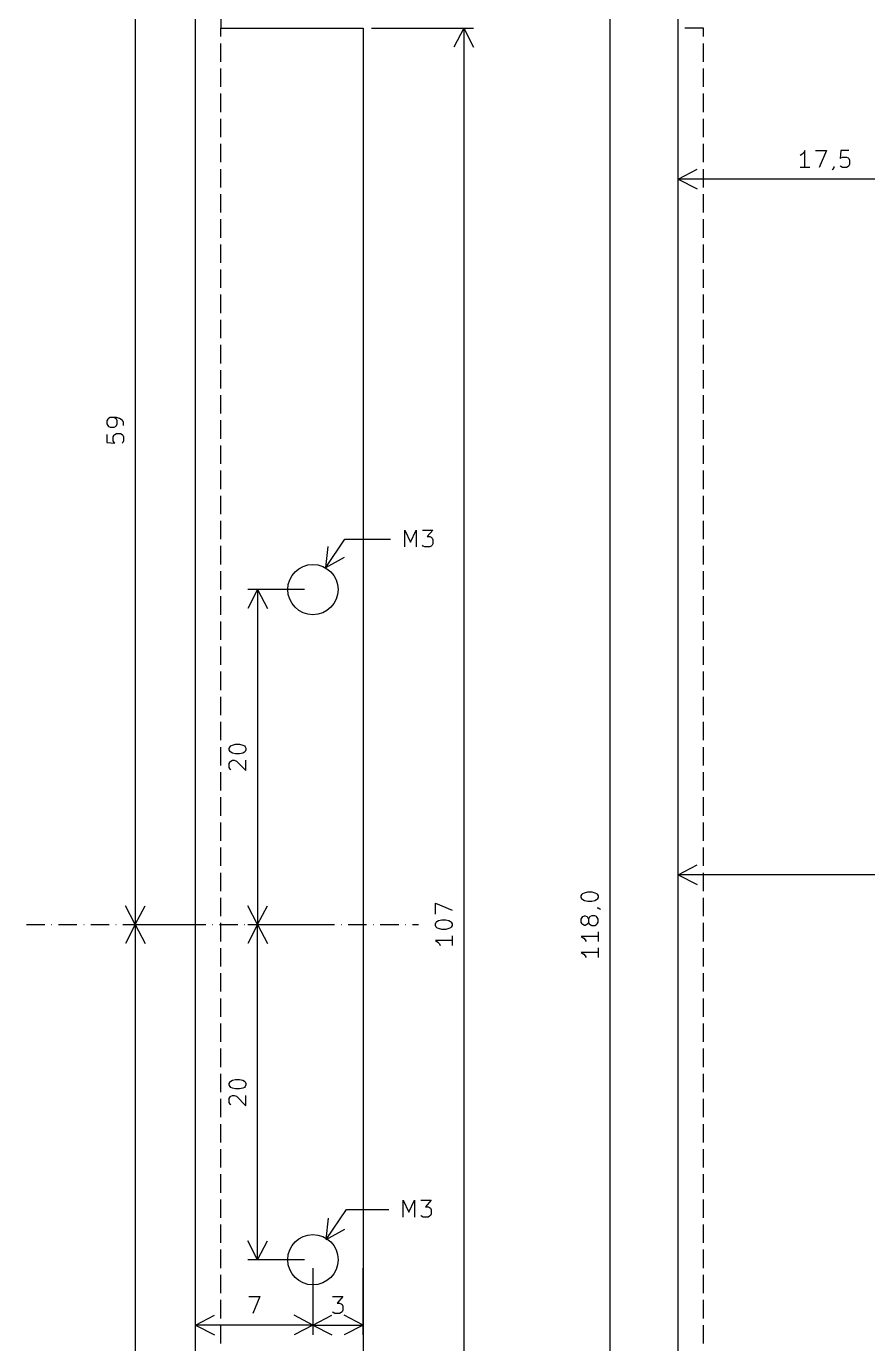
# Model space of a CAD drawing. Header units: millimetres. Extents: x 132 to 491, y -200 to -1.
# Drawn here: x 132.4 to 182.6, y -132.3 to -53.7 of the extents above; entities that cross this region are included whole.
import ezdxf

# ---------------------------------------------------------------- set-up
doc = ezdxf.new("R2010")
doc.units = ezdxf.units.MM
doc.layers.add('User.3', color=254, linetype='CONTINUOUS', true_color=0xb4dbd2)
doc.layers.add('User.4', color=57, linetype='CONTINUOUS', true_color=0x484848)

msp = doc.modelspace()

# ---------------------------------------------------------------- linework, layer by layer
at = {"layer": 'User.3', "linetype": 'CONTINUOUS'}
for p, q in [((138.9, -48.3), (138.9, -107.3)), ((167.21, -48.3), (167.21, -166.3)), ((142.5, -164.8), (142.5, -49.8)), ((144, -50.3), (144, -53.8)), ((171.3, -162.3), (171.3, -52.3)), ((144, -53.8), (152.5, -53.8)), ((144, -54.3), (144, -53.8)), ((152.5, -53.8), (152.5, -160.8)), ((153, -53.8), (159.08642, -53.8)), ((158.5, -53.8), (157.913579, -54.926504)), ((158.5, -53.8), (158.5, -160.8)), ((158.5, -53.8), (159.086421, -54.926504)), ((172.8, -53.8), (171.7, -53.8)), ((172.8, -54.3), (172.8, -53.8)), ((144, -55.8), (144, -54.7)), ((172.8, -55.8), (172.8, -54.7)), ((144, -57.3), (144, -56.2)), ((172.8, -57.3), (172.8, -56.2)), ((144, -58.8), (144, -57.7)), ((172.8, -58.8), (172.8, -57.7)), ((171.3, -63.38642), (171.3, -58.55)), ((144, -60.3), (144, -59.2)), ((172.8, -60.3), (172.8, -59.2)), ((144, -61.8), (144, -60.7)), ((172.8, -61.8), (172.8, -60.7)), ((178.764286, -61.247676), (178.669048, -61.342914)), ((178.859524, -61.104819), (178.764286, -61.247676)), ((178.859524, -62.104819), (178.859524, -61.104819)), ((179.478572, -61.104819), (180.145238, -61.104819)), ((180.145238, -61.104819), (179.716667, -62.104819)), ((181.002381, -61.104819), (180.954762, -61.581009)), ((181.478571, -61.104819), (181.002381, -61.104819)), ((178.669048, -61.342914), (178.57381, -61.390533)), ((179.145238, -62.104819), (178.57381, -62.104819)), ((180.57381, -62.104819), (180.526191, -62.200057)), ((180.57381, -62.0572), (180.57381, -62.104819)), ((180.954762, -61.581009), (181.002381, -61.53339)), ((181.002381, -62.0572), (180.954762, -62.00958)), ((181.002381, -61.53339), (181.097619, -61.485771)), ((181.097619, -62.104819), (181.002381, -62.0572)), ((181.097619, -61.485771), (181.335714, -61.485771)), ((181.335714, -62.104819), (181.097619, -62.104819)), ((181.335714, -61.485771), (181.430952, -61.53339)), ((181.430952, -62.0572), (181.335714, -62.104819)), ((181.430952, -61.53339), (181.478571, -61.581009)), ((181.478571, -62.00958), (181.430952, -62.0572)), ((181.478571, -61.581009), (181.52619, -61.676247)), ((181.52619, -61.914342), (181.478571, -62.00958)), ((181.52619, -61.676247), (181.52619, -61.914342)), ((144, -63.3), (144, -62.2)), ((171.3, -62.8), (172.426504, -62.213579)), ((188.8, -62.8), (171.3, -62.8)), ((171.3, -62.8), (172.426504, -63.386421)), ((172.8, -63.3), (172.8, -62.2)), ((180.526191, -62.200057), (180.478572, -62.247676)), ((144, -64.8), (144, -63.7)), ((172.8, -64.8), (172.8, -63.7)), ((144, -66.3), (144, -65.2)), ((172.8, -66.3), (172.8, -65.2)), ((144, -67.8), (144, -66.7)), ((172.8, -67.8), (172.8, -66.7)), ((144, -69.3), (144, -68.2)), ((172.8, -69.3), (172.8, -68.2)), ((144, -70.8), (144, -69.7)), ((172.8, -70.8), (172.8, -69.7)), ((144, -72.3), (144, -71.2)), ((172.8, -72.3), (172.8, -71.2)), ((144, -73.8), (144, -72.7)), ((172.8, -73.8), (172.8, -72.7)), ((144, -75.3), (144, -74.2)), ((172.8, -75.3), (172.8, -74.2)), ((144, -76.8), (144, -75.7)), ((172.8, -76.8), (172.8, -75.7)), ((137.395295, -77.038095), (137.300057, -77.085714)), ((137.776247, -77.038095), (137.395295, -77.038095)), ((137.728628, -77.085714), (137.63339, -77.038095)), ((137.966723, -77.085714), (137.776247, -77.038095)), ((137.252438, -77.133333), (137.204819, -77.228571)), ((137.204819, -77.228571), (137.204819, -77.419047)), ((137.204819, -77.419047), (137.252438, -77.514285)), ((137.300057, -77.085714), (137.252438, -77.133333)), ((137.252438, -77.514285), (137.300057, -77.561904)), ((137.300057, -77.561904), (137.395295, -77.609523)), ((137.395295, -77.609523), (137.63339, -77.609523)), ((137.63339, -77.609523), (137.728628, -77.561904)), ((137.776247, -77.133333), (137.728628, -77.085714)), ((137.728628, -77.561904), (137.776247, -77.514285)), ((137.823866, -77.228571), (137.776247, -77.133333)), ((137.776247, -77.514285), (137.823866, -77.419047)), ((137.823866, -77.419047), (137.823866, -77.228571)), ((138.10958, -77.180952), (137.966723, -77.085714)), ((138.1572, -77.228571), (138.10958, -77.180952)), ((138.204819, -77.323809), (138.1572, -77.228571)), ((138.204819, -77.514285), (138.204819, -77.323809)), ((144, -78.3), (144, -77.2)), ((172.8, -78.3), (172.8, -77.2)), ((137.204819, -78.038095), (137.204819, -78.514285)), ((137.204819, -78.514285), (137.681009, -78.561904)), ((137.585771, -78.180952), (137.63339, -78.085714)), ((137.585771, -78.419047), (137.585771, -78.180952)), ((137.63339, -78.514285), (137.585771, -78.419047)), ((137.63339, -78.085714), (137.681009, -78.038095)), ((137.681009, -78.561904), (137.63339, -78.514285)), ((137.681009, -78.038095), (137.776247, -77.990476)), ((137.776247, -77.990476), (138.014342, -77.990476)), ((138.014342, -77.990476), (138.10958, -78.038095)), ((138.10958, -78.038095), (138.1572, -78.085714)), ((138.1572, -78.514285), (138.10958, -78.561904)), ((138.1572, -78.085714), (138.204819, -78.180952)), ((138.204819, -78.419047), (138.1572, -78.514285)), ((138.204819, -78.180952), (138.204819, -78.419047)), ((144, -79.8), (144, -78.7)), ((172.8, -79.8), (172.8, -78.7)), ((144, -81.3), (144, -80.2)), ((172.8, -81.3), (172.8, -80.2)), ((144, -82.8), (144, -81.7)), ((172.8, -82.8), (172.8, -81.7)), ((144, -84.3), (144, -83.2)), ((172.8, -84.3), (172.8, -83.2)), ((154.990476, -84.754819), (154.990476, -83.754819)), ((154.990476, -83.754819), (155.323809, -84.469104)), ((155.323809, -84.469104), (155.657142, -83.754819)), ((155.657142, -83.754819), (155.657142, -84.754819)), ((156.038095, -83.754819), (156.657142, -83.754819)), ((156.657142, -83.754819), (156.323809, -84.135771)), ((144, -85.8), (144, -84.7)), ((150.27735, -85.983975), (151.4, -84.3)), ((150.27735, -85.983975), (150.41429, -84.72138)), ((151.4, -84.3), (154.127381, -84.3)), ((156.085714, -84.7072), (156.038095, -84.65958)), ((156.180952, -84.754819), (156.085714, -84.7072)), ((156.466666, -84.754819), (156.180952, -84.754819)), ((156.323809, -84.135771), (156.466666, -84.135771)), ((156.466666, -84.135771), (156.561904, -84.18339)), ((156.561904, -84.7072), (156.466666, -84.754819)), ((156.561904, -84.18339), (156.609523, -84.231009)), ((156.609523, -84.65958), (156.561904, -84.7072)), ((156.609523, -84.231009), (156.657142, -84.326247)), ((156.657142, -84.564342), (156.609523, -84.65958)), ((156.657142, -84.326247), (156.657142, -84.564342)), ((172.8, -85.8), (172.8, -84.7)), ((150.27735, -85.983975), (151.390153, -85.371955)), ((144, -87.3), (144, -86.2)), ((172.8, -87.3), (172.8, -86.2)), ((144, -88.8), (144, -87.7)), ((146.2, -87.3), (145.613579, -88.426504)), ((149, -87.3), (145.61358, -87.3)), ((146.2, -87.3), (146.2, -107.3)), ((146.2, -87.3), (146.786421, -88.426504)), ((172.8, -88.8), (172.8, -87.7)), ((144, -90.3), (144, -89.2)), ((172.8, -90.3), (172.8, -89.2)), ((144, -91.8), (144, -90.7)), ((172.8, -91.8), (172.8, -90.7)), ((144, -93.3), (144, -92.2)), ((172.8, -93.3), (172.8, -92.2)), ((144, -94.8), (144, -93.7)), ((172.8, -94.8), (172.8, -93.7)), ((144, -96.3), (144, -95.2)), ((172.8, -96.3), (172.8, -95.2)), ((144, -97.8), (144, -96.7)), ((144.504819, -96.77619), (144.552438, -96.680952)), ((144.552438, -96.680952), (144.600057, -96.633333)), ((144.600057, -96.633333), (144.695295, -96.585714)), ((144.695295, -96.585714), (144.885771, -96.538095)), ((144.885771, -96.538095), (145.123866, -96.538095)), ((145.123866, -96.538095), (145.314342, -96.585714)), ((145.314342, -96.585714), (145.40958, -96.633333)), ((145.40958, -96.633333), (145.4572, -96.680952)), ((145.4572, -96.680952), (145.504819, -96.77619)), ((172.8, -97.8), (172.8, -96.7)), ((144.504819, -96.871428), (144.504819, -96.77619)), ((144.552438, -96.966666), (144.504819, -96.871428)), ((144.600057, -97.014285), (144.552438, -96.966666)), ((144.695295, -97.061904), (144.600057, -97.014285)), ((144.600057, -97.538095), (144.695295, -97.490476)), ((144.885771, -97.109523), (144.695295, -97.061904)), ((144.695295, -97.490476), (144.790533, -97.490476)), ((144.790533, -97.490476), (144.93339, -97.538095)), ((145.123866, -97.109523), (144.885771, -97.109523)), ((145.314342, -97.061904), (145.123866, -97.109523)), ((145.40958, -97.014285), (145.314342, -97.061904)), ((145.4572, -96.966666), (145.40958, -97.014285)), ((145.504819, -96.871428), (145.4572, -96.966666)), ((145.504819, -96.77619), (145.504819, -96.871428)), ((145.504819, -98.109523), (145.504819, -97.490476)), ((144, -99.3), (144, -98.2)), ((144.504819, -97.680952), (144.552438, -97.585714)), ((144.504819, -97.919047), (144.504819, -97.680952)), ((144.552438, -98.014285), (144.504819, -97.919047)), ((144.552438, -97.585714), (144.600057, -97.538095)), ((144.600057, -98.061904), (144.552438, -98.014285)), ((144.93339, -97.538095), (145.504819, -98.109523)), ((172.8, -99.3), (172.8, -98.2)), ((144, -100.8), (144, -99.7)), ((172.8, -100.8), (172.8, -99.7)), ((144, -102.3), (144, -101.2)), ((172.8, -102.3), (172.8, -101.2)), ((171.3, -104.91142), (171.3, -102)), ((144, -103.8), (144, -102.7)), ((172.8, -103.8), (172.8, -102.7)), ((171.3, -104.325), (172.426504, -103.738579)), ((144, -105.3), (144, -104.2)), ((229.8, -104.325), (171.3, -104.325)), ((171.3, -104.325), (172.426504, -104.911421)), ((172.8, -105.3), (172.8, -104.2)), ((165.705295, -105.395238), (165.895771, -105.347619)), ((165.895771, -105.347619), (166.133866, -105.347619)), ((166.133866, -105.347619), (166.324342, -105.395238)), ((144, -106.8), (144, -105.7)), ((156.804819, -106.680951), (156.804819, -106.014285)), ((156.804819, -106.014285), (157.804819, -106.442856)), ((165.514819, -105.585714), (165.562438, -105.490476)), ((165.514819, -105.680952), (165.514819, -105.585714)), ((165.562438, -105.77619), (165.514819, -105.680952)), ((165.562438, -105.490476), (165.610057, -105.442857)), ((165.610057, -105.823809), (165.562438, -105.77619)), ((165.610057, -105.442857), (165.705295, -105.395238)), ((165.705295, -105.871428), (165.610057, -105.823809)), ((165.895771, -105.919047), (165.705295, -105.871428)), ((166.133866, -105.919047), (165.895771, -105.919047)), ((166.324342, -105.871428), (166.133866, -105.919047)), ((166.324342, -105.395238), (166.41958, -105.442857)), ((166.41958, -105.823809), (166.324342, -105.871428)), ((166.41958, -105.442857), (166.4672, -105.490476)), ((166.4672, -105.77619), (166.41958, -105.823809)), ((166.4672, -105.490476), (166.514819, -105.585714)), ((166.514819, -105.680952), (166.4672, -105.77619)), ((166.514819, -105.585714), (166.514819, -105.680952)), ((172.8, -106.8), (172.8, -105.7)), ((138.9, -107.3), (138.313579, -106.173496)), ((138.9, -107.3), (139.486421, -106.173496)), ((146.2, -107.3), (145.613579, -106.173496)), ((146.2, -107.3), (146.786421, -106.173496)), ((165.514819, -106.966666), (165.562438, -106.871428)), ((165.562438, -106.871428), (165.610057, -106.823809)), ((165.610057, -106.823809), (165.705295, -106.77619)), ((165.705295, -106.77619), (165.752914, -106.77619)), ((165.752914, -106.77619), (165.848152, -106.823809)), ((165.848152, -106.823809), (165.895771, -106.871428)), ((165.895771, -106.871428), (165.94339, -106.966666)), ((165.991009, -106.871428), (165.94339, -106.966666)), ((166.038628, -106.823809), (165.991009, -106.871428)), ((166.133866, -106.77619), (166.038628, -106.823809)), ((166.324342, -106.77619), (166.133866, -106.77619)), ((166.41958, -106.823809), (166.324342, -106.77619)), ((166.4672, -106.871428), (166.41958, -106.823809)), ((166.4672, -106.299999), (166.514819, -106.299999)), ((166.514819, -106.966666), (166.4672, -106.871428)), ((166.514819, -106.299999), (166.610057, -106.347618)), ((166.610057, -106.347618), (166.657676, -106.395237)), ((132.4, -107.3), (133.5, -107.3)), ((133.9, -107.3), (133.92, -107.3)), ((134.32, -107.3), (135.42, -107.3)), ((135.82, -107.3), (135.84, -107.3)), ((136.24, -107.3), (137.34, -107.3)), ((137.74, -107.3), (137.76, -107.3)), ((138.16, -107.3), (139.26, -107.3)), ((138.9, -107.3), (138.313579, -108.426504)), ((138.31358, -107.3), (142, -107.3)), ((138.9, -107.3), (138.9, -166.3)), ((138.9, -107.3), (139.486421, -108.426504)), ((139.66, -107.3), (139.68, -107.3)), ((140.08, -107.3), (141.18, -107.3)), ((141.58, -107.3), (141.6, -107.3)), ((142, -107.3), (143.1, -107.3)), ((143.5, -107.3), (143.52, -107.3)), ((143.92, -107.3), (145.02, -107.3)), ((144, -108.3), (144, -107.2)), ((145.42, -107.3), (145.44, -107.3)), ((146.2, -107.3), (145.613579, -108.426504)), ((145.61358, -107.3), (150, -107.3)), ((145.61358, -107.3), (150, -107.3)), ((145.84, -107.3), (146.94, -107.3)), ((146.2, -127.3), (146.2, -107.3)), ((146.2, -107.3), (146.786421, -108.426504)), ((147.34, -107.3), (147.36, -107.3)), ((147.76, -107.3), (148.86, -107.3)), ((149.26, -107.3), (149.28, -107.3)), ((149.68, -107.3), (150.78, -107.3)), ((151.18, -107.3), (151.2, -107.3)), ((151.6, -107.3), (152.7, -107.3)), ((153.1, -107.3), (153.12, -107.3)), ((153.52, -107.3), (154.62, -107.3)), ((155.02, -107.3), (155.04, -107.3)), ((155.44, -107.3), (155.8, -107.3)), ((156.804819, -107.25238), (156.852438, -107.157142)), ((156.804819, -107.347618), (156.804819, -107.25238)), ((156.852438, -107.442856), (156.804819, -107.347618)), ((156.852438, -107.157142), (156.900057, -107.109523)), ((156.900057, -107.490475), (156.852438, -107.442856)), ((156.900057, -107.109523), (156.995295, -107.061904)), ((156.995295, -107.538094), (156.900057, -107.490475)), ((156.995295, -107.061904), (157.185771, -107.014285)), ((157.185771, -107.585713), (156.995295, -107.538094)), ((157.185771, -107.014285), (157.423866, -107.014285)), ((157.423866, -107.585713), (157.185771, -107.585713)), ((157.423866, -107.014285), (157.614342, -107.061904)), ((157.614342, -107.538094), (157.423866, -107.585713)), ((157.614342, -107.061904), (157.70958, -107.109523)), ((157.70958, -107.490475), (157.614342, -107.538094)), ((157.70958, -107.109523), (157.7572, -107.157142)), ((157.7572, -107.442856), (157.70958, -107.490475)), ((157.7572, -107.157142), (157.804819, -107.25238)), ((157.804819, -107.347618), (157.7572, -107.442856)), ((157.804819, -107.25238), (157.804819, -107.347618)), ((165.514819, -107.157142), (165.514819, -106.966666)), ((165.562438, -107.25238), (165.514819, -107.157142)), ((165.610057, -107.299999), (165.562438, -107.25238)), ((165.705295, -107.347618), (165.610057, -107.299999)), ((165.752914, -107.347618), (165.705295, -107.347618)), ((165.848152, -107.299999), (165.752914, -107.347618)), ((165.895771, -107.25238), (165.848152, -107.299999)), ((165.94339, -107.157142), (165.895771, -107.25238)), ((165.94339, -106.966666), (165.94339, -107.157142)), ((165.94339, -107.157142), (165.991009, -107.25238)), ((165.991009, -107.25238), (166.038628, -107.299999)), ((166.038628, -107.299999), (166.133866, -107.347618)), ((166.133866, -107.347618), (166.324342, -107.347618)), ((166.324342, -107.347618), (166.41958, -107.299999)), ((166.41958, -107.299999), (166.4672, -107.25238)), ((166.4672, -107.25238), (166.514819, -107.157142)), ((166.514819, -107.157142), (166.514819, -106.966666)), ((172.8, -108.3), (172.8, -107.2)), ((157.804819, -108.25238), (156.804819, -108.25238)), ((156.804819, -108.25238), (156.947676, -108.347618)), ((156.947676, -108.347618), (157.042914, -108.442856)), ((157.042914, -108.442856), (157.090533, -108.538094)), ((157.804819, -107.966666), (157.804819, -108.538094)), ((166.514819, -108.014285), (165.514819, -108.014285)), ((165.514819, -108.014285), (165.657676, -108.109523)), ((165.657676, -108.109523), (165.752914, -108.204761)), ((165.752914, -108.204761), (165.800533, -108.299999)), ((166.514819, -107.728571), (166.514819, -108.299999)), ((144, -109.8), (144, -108.7)), ((166.514819, -108.966666), (165.514819, -108.966666)), ((165.514819, -108.966666), (165.657676, -109.061904)), ((165.657676, -109.061904), (165.752914, -109.157142)), ((165.752914, -109.157142), (165.800533, -109.25238)), ((166.514819, -108.680952), (166.514819, -109.25238)), ((172.8, -109.8), (172.8, -108.7)), ((144, -111.3), (144, -110.2)), ((172.8, -111.3), (172.8, -110.2)), ((144, -112.8), (144, -111.7)), ((172.8, -112.8), (172.8, -111.7)), ((144, -114.3), (144, -113.2)), ((172.8, -114.3), (172.8, -113.2)), ((144, -115.8), (144, -114.7)), ((172.8, -115.8), (172.8, -114.7)), ((144, -117.3), (144, -116.2)), ((172.8, -117.3), (172.8, -116.2)), ((144.504819, -116.77619), (144.552438, -116.680952)), ((144.504819, -116.871428), (144.504819, -116.77619)), ((144.552438, -116.966666), (144.504819, -116.871428)), ((144.552438, -116.680952), (144.600057, -116.633333)), ((144.600057, -117.014285), (144.552438, -116.966666)), ((144.600057, -116.633333), (144.695295, -116.585714)), ((144.695295, -117.061904), (144.600057, -117.014285)), ((144.695295, -116.585714), (144.885771, -116.538095)), ((144.885771, -117.109523), (144.695295, -117.061904)), ((144.885771, -116.538095), (145.123866, -116.538095)), ((145.123866, -117.109523), (144.885771, -117.109523)), ((145.123866, -116.538095), (145.314342, -116.585714)), ((145.314342, -117.061904), (145.123866, -117.109523)), ((145.314342, -116.585714), (145.40958, -116.633333)), ((145.40958, -117.014285), (145.314342, -117.061904)), ((145.40958, -116.633333), (145.4572, -116.680952)), ((145.4572, -116.966666), (145.40958, -117.014285)), ((145.4572, -116.680952), (145.504819, -116.77619)), ((145.504819, -116.871428), (145.4572, -116.966666)), ((145.504819, -116.77619), (145.504819, -116.871428)), ((144, -118.8), (144, -117.7)), ((144.504819, -117.680952), (144.552438, -117.585714)), ((144.504819, -117.919047), (144.504819, -117.680952)), ((144.552438, -118.014285), (144.504819, -117.919047)), ((144.552438, -117.585714), (144.600057, -117.538095)), ((144.600057, -117.538095), (144.695295, -117.490476)), ((144.695295, -117.490476), (144.790533, -117.490476)), ((144.790533, -117.490476), (144.93339, -117.538095)), ((144.93339, -117.538095), (145.504819, -118.109523)), ((145.504819, -118.109523), (145.504819, -117.490476)), ((172.8, -118.8), (172.8, -117.7)), ((144.600057, -118.061904), (144.552438, -118.014285)), ((144, -120.3), (144, -119.2)), ((172.8, -120.3), (172.8, -119.2)), ((144, -121.8), (144, -120.7)), ((172.8, -121.8), (172.8, -120.7)), ((144, -123.3), (144, -122.2)), ((172.8, -123.3), (172.8, -122.2)), ((144, -124.8), (144, -123.7)), ((154.890476, -124.754819), (154.890476, -123.754819)), ((154.890476, -123.754819), (155.223809, -124.469104)), ((155.223809, -124.469104), (155.557142, -123.754819)), ((155.557142, -123.754819), (155.557142, -124.754819)), ((155.938095, -123.754819), (156.557142, -123.754819)), ((156.557142, -123.754819), (156.223809, -124.135771)), ((156.223809, -124.135771), (156.366666, -124.135771)), ((156.366666, -124.135771), (156.461904, -124.18339)), ((156.461904, -124.18339), (156.509523, -124.231009)), ((172.8, -124.8), (172.8, -123.7)), ((150.281668, -126.086886), (151.5, -124.3)), ((150.281668, -126.086886), (150.431752, -124.825785)), ((151.5, -124.3), (154.027381, -124.3)), ((155.985714, -124.7072), (155.938095, -124.65958)), ((156.080952, -124.754819), (155.985714, -124.7072)), ((156.366666, -124.754819), (156.080952, -124.754819)), ((156.461904, -124.7072), (156.366666, -124.754819)), ((156.509523, -124.65958), (156.461904, -124.7072)), ((156.509523, -124.231009), (156.557142, -124.326247)), ((156.557142, -124.564342), (156.509523, -124.65958)), ((156.557142, -124.326247), (156.557142, -124.564342)), ((144, -126.3), (144, -125.2)), ((150.281668, -126.086886), (151.400786, -125.48649)), ((172.8, -126.3), (172.8, -125.2)), ((146.2, -127.3), (145.613579, -126.173496)), ((146.2, -127.3), (146.786421, -126.173496)), ((144, -127.8), (144, -126.7)), ((149, -127.3), (145.61358, -127.3)), ((172.8, -127.8), (172.8, -126.7)), ((142.5, -131.78642), (142.5, -127.8)), ((149.5, -127.8), (149.5, -131.78642)), ((149.5, -127.8), (149.5, -131.78642)), ((152.5, -131.78642), (152.5, -127.8)), ((144, -129.3), (144, -128.2)), ((172.8, -129.3), (172.8, -128.2)), ((144, -130.8), (144, -129.7)), ((145.666667, -129.504819), (146.333333, -129.504819)), ((146.333333, -129.504819), (145.904762, -130.504819)), ((150.666667, -129.504819), (151.285714, -129.504819)), ((151.285714, -129.504819), (150.952381, -129.885771)), ((172.8, -130.8), (172.8, -129.7)), ((150.714286, -130.4572), (150.666667, -130.40958)), ((150.809524, -130.504819), (150.714286, -130.4572)), ((151.095238, -130.504819), (150.809524, -130.504819)), ((150.952381, -129.885771), (151.095238, -129.885771)), ((151.095238, -129.885771), (151.190476, -129.93339)), ((151.190476, -130.4572), (151.095238, -130.504819)), ((151.190476, -129.93339), (151.238095, -129.981009)), ((151.238095, -130.40958), (151.190476, -130.4572)), ((151.238095, -129.981009), (151.285714, -130.076247)), ((151.285714, -130.314342), (151.238095, -130.40958)), ((151.285714, -130.076247), (151.285714, -130.314342)), ((142.5, -131.2), (143.626504, -130.613579)), ((149.5, -131.2), (142.5, -131.2)), ((142.5, -131.2), (143.626504, -131.786421)), ((144, -132.3), (144, -131.2)), ((149.5, -131.2), (148.373496, -130.613579)), ((149.5, -131.2), (148.373496, -131.786421)), ((149.5, -131.2), (150.626504, -130.613579)), ((149.5, -131.2), (152.5, -131.2)), ((149.5, -131.2), (150.626504, -131.786421)), ((152.5, -131.2), (151.373496, -130.613579)), ((152.5, -131.2), (151.373496, -131.786421)), ((172.8, -132.3), (172.8, -131.2))]:
    msp.add_line(p, q, dxfattribs=at)
at = {"layer": 'User.3'}
for centre in [(149.5, -87.3), (149.5, -127.3)]:
    msp.add_circle(centre, 1.5, dxfattribs=at)
at = {"layer": 'User.4', "linetype": 'CONTINUOUS'}
for p, q in [((142.5, -164.8), (142.5, -49.8)), ((144, -50.3), (144, -53.8)), ((171.3, -162.3), (171.3, -52.3)), ((144, -53.8), (152.5, -53.8)), ((144, -54.3), (144, -53.8)), ((152.5, -53.8), (152.5, -160.8)), ((172.8, -53.8), (171.7, -53.8)), ((172.8, -54.3), (172.8, -53.8)), ((144, -55.8), (144, -54.7)), ((172.8, -55.8), (172.8, -54.7)), ((144, -57.3), (144, -56.2)), ((172.8, -57.3), (172.8, -56.2)), ((144, -58.8), (144, -57.7)), ((172.8, -58.8), (172.8, -57.7)), ((144, -60.3), (144, -59.2)), ((172.8, -60.3), (172.8, -59.2)), ((144, -61.8), (144, -60.7)), ((172.8, -61.8), (172.8, -60.7)), ((144, -63.3), (144, -62.2)), ((172.8, -63.3), (172.8, -62.2)), ((144, -64.8), (144, -63.7)), ((172.8, -64.8), (172.8, -63.7)), ((144, -66.3), (144, -65.2)), ((172.8, -66.3), (172.8, -65.2)), ((144, -67.8), (144, -66.7)), ((172.8, -67.8), (172.8, -66.7)), ((144, -69.3), (144, -68.2)), ((172.8, -69.3), (172.8, -68.2)), ((144, -70.8), (144, -69.7)), ((172.8, -70.8), (172.8, -69.7)), ((144, -72.3), (144, -71.2)), ((172.8, -72.3), (172.8, -71.2)), ((144, -73.8), (144, -72.7)), ((172.8, -73.8), (172.8, -72.7)), ((144, -75.3), (144, -74.2)), ((172.8, -75.3), (172.8, -74.2)), ((144, -76.8), (144, -75.7)), ((172.8, -76.8), (172.8, -75.7)), ((144, -78.3), (144, -77.2)), ((172.8, -78.3), (172.8, -77.2)), ((144, -79.8), (144, -78.7)), ((172.8, -79.8), (172.8, -78.7)), ((144, -81.3), (144, -80.2)), ((172.8, -81.3), (172.8, -80.2)), ((144, -82.8), (144, -81.7)), ((172.8, -82.8), (172.8, -81.7)), ((144, -84.3), (144, -83.2)), ((172.8, -84.3), (172.8, -83.2)), ((144, -85.8), (144, -84.7)), ((172.8, -85.8), (172.8, -84.7)), ((144, -87.3), (144, -86.2)), ((172.8, -87.3), (172.8, -86.2)), ((144, -88.8), (144, -87.7)), ((172.8, -88.8), (172.8, -87.7)), ((144, -90.3), (144, -89.2)), ((172.8, -90.3), (172.8, -89.2)), ((144, -91.8), (144, -90.7)), ((172.8, -91.8), (172.8, -90.7)), ((144, -93.3), (144, -92.2)), ((172.8, -93.3), (172.8, -92.2)), ((144, -94.8), (144, -93.7)), ((172.8, -94.8), (172.8, -93.7)), ((144, -96.3), (144, -95.2)), ((172.8, -96.3), (172.8, -95.2)), ((144, -97.8), (144, -96.7)), ((172.8, -97.8), (172.8, -96.7)), ((144, -99.3), (144, -98.2)), ((172.8, -99.3), (172.8, -98.2)), ((144, -100.8), (144, -99.7)), ((172.8, -100.8), (172.8, -99.7)), ((144, -102.3), (144, -101.2)), ((172.8, -102.3), (172.8, -101.2)), ((144, -103.8), (144, -102.7)), ((172.8, -103.8), (172.8, -102.7)), ((144, -105.3), (144, -104.2)), ((172.8, -105.3), (172.8, -104.2)), ((144, -106.8), (144, -105.7)), ((172.8, -106.8), (172.8, -105.7)), ((144, -108.3), (144, -107.2)), ((172.8, -108.3), (172.8, -107.2)), ((144, -109.8), (144, -108.7)), ((172.8, -109.8), (172.8, -108.7)), ((144, -111.3), (144, -110.2)), ((172.8, -111.3), (172.8, -110.2)), ((144, -112.8), (144, -111.7)), ((172.8, -112.8), (172.8, -111.7)), ((144, -114.3), (144, -113.2)), ((172.8, -114.3), (172.8, -113.2)), ((144, -115.8), (144, -114.7)), ((172.8, -115.8), (172.8, -114.7)), ((144, -117.3), (144, -116.2)), ((172.8, -117.3), (172.8, -116.2)), ((144, -118.8), (144, -117.7)), ((172.8, -118.8), (172.8, -117.7)), ((144, -120.3), (144, -119.2)), ((172.8, -120.3), (172.8, -119.2)), ((144, -121.8), (144, -120.7)), ((172.8, -121.8), (172.8, -120.7)), ((144, -123.3), (144, -122.2)), ((172.8, -123.3), (172.8, -122.2)), ((144, -124.8), (144, -123.7)), ((172.8, -124.8), (172.8, -123.7)), ((144, -126.3), (144, -125.2)), ((172.8, -126.3), (172.8, -125.2)), ((144, -127.8), (144, -126.7)), ((172.8, -127.8), (172.8, -126.7)), ((144, -129.3), (144, -128.2)), ((172.8, -129.3), (172.8, -128.2)), ((144, -130.8), (144, -129.7)), ((172.8, -130.8), (172.8, -129.7)), ((144, -132.3), (144, -131.2)), ((172.8, -132.3), (172.8, -131.2))]:
    msp.add_line(p, q, dxfattribs=at)
at = {"layer": 'User.4'}
for centre in [(149.5, -87.3), (149.5, -127.3)]:
    msp.add_circle(centre, 1.5, dxfattribs=at)

doc.saveas('drawing.dxf')
